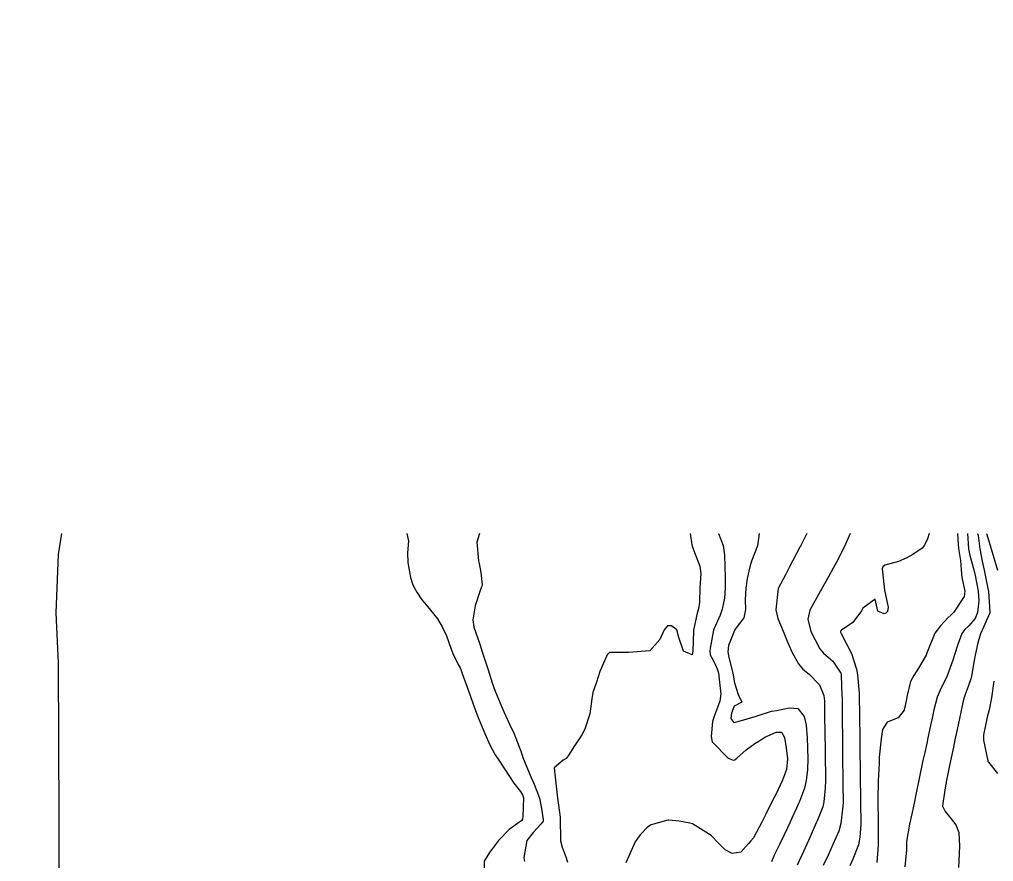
# Model space of a CAD drawing. Header units: metres. Extents: x 318500 to 325275, y 7408834 to 7428799.
# Drawn here: x 323705.5 to 323797.2, y 7421469.1 to 7421548.4 of the extents above; entities that cross this region are included whole.
import ezdxf

# ---------------------------------------------------------------- set-up
doc = ezdxf.new("R2010")
doc.units = ezdxf.units.M
doc.header["$MEASUREMENT"] = 0
for name, color, linetype in [('Area', 45, 'Continuous'), ('Curvas de Nivel 1m', 11, 'Continuous'), ('Curvas de Nivel 5m', 15, 'Continuous'), ('Vias Primárias', 230, 'Continuous')]:
    doc.layers.add(name, color=color, linetype=linetype)

msp = doc.modelspace()

# ---------------------------------------------------------------- linework, layer by layer
at = {"layer": 'Area'}
msp.add_lwpolyline([(323709.501, 7421373.381), (323709.42, 7421390.423), (323709.269, 7421402.241), (323709.514, 7421408.496), (323709.459, 7421409.167), (323709.591, 7421424.035), (323710.027, 7421430.857), (323709.9, 7421435.946), (323709.8, 7421450.854), (323709.856, 7421452.507), (323709.31, 7421460.875), (323709.29, 7421470.152), (323709.27, 7421473.111), (323709.23, 7421487.834), (323708.996, 7421492.516), (323709.234, 7421498.027), (323709.549, 7421500)], dxfattribs=at)
at = {"layer": 'Curvas de Nivel 1m', "flags": 128}
for points, elevation in [([(323748.828, 7421500), (323748.583, 7421499.176), (323748.744, 7421497.403), (323748.798, 7421497.173), (323748.957, 7421496.324), (323749.091, 7421495.168), (323749.066, 7421495.042), (323748.936, 7421494.729), (323748.425, 7421493.177), (323748.202, 7421491.879), (323748.317, 7421491.179), (323748.866, 7421489.582), (323749, 7421489.169), (323749.065, 7421488.96), (323749.65, 7421487.162), (323750.046, 7421485.933), (323750.324, 7421485.155), (323750.793, 7421484.016), (323751.164, 7421483.144), (323751.668, 7421482.036), (323752.093, 7421481.13), (323752.736, 7421479.507), (323752.854, 7421479.118), (323752.919, 7421478.925), (323753.678, 7421477.105), (323753.997, 7421476.404), (323754.482, 7421475.093), (323754.522, 7421474.936), (323754.666, 7421474.128), (323754.847, 7421473.088), (323754.823, 7421472.913), (323754.644, 7421472.657), (323753.881, 7421471.852), (323753.294, 7421471.11), (323753.002, 7421469.512), (323753.086, 7421469.113)], 784), ([(323768.682, 7421500), (323768.827, 7421498.913), (323768.993, 7421498.456), (323769.583, 7421496.901), (323769.674, 7421496.184), (323769.567, 7421494.901), (323769.558, 7421493.533), (323769.446, 7421492.902), (323769.328, 7421492.49), (323768.984, 7421490.909), (323768.973, 7421490.824), (323768.917, 7421488.909), (323768.857, 7421488.577), (323768.038, 7421488.918), (323767.597, 7421490.205), (323767.398, 7421490.925), (323766.895, 7421491.288), (323766.529, 7421491.302), (323766.222, 7421490.94), (323765.816, 7421490.006), (323764.86, 7421488.96), (323762.858, 7421488.797), (323761.076, 7421488.79), (323760.856, 7421488.573), (323760.174, 7421487.02), (323759.848, 7421486.001), (323759.514, 7421485.029), (323759.401, 7421484.431), (323759.237, 7421483.033), (323758.766, 7421481.593), (323758.459, 7421481.045), (323757.788, 7421480.011), (323757.172, 7421479.063), (323756.985, 7421478.807), (323756.724, 7421478.669), (323755.86, 7421477.932), (323755.97, 7421477.077), (323756.107, 7421475.655), (323756.172, 7421475.075), (323756.427, 7421473.299), (323756.445, 7421473.072), (323756.455, 7421471.239), (323756.453, 7421471.072), (323756.614, 7421470.473), (323757.005, 7421469.465), (323757.111, 7421469.062)], 783), ([(323771.332, 7421500), (323771.761, 7421498.872), (323771.893, 7421497.964), (323771.924, 7421496.87), (323771.955, 7421495.87), (323771.961, 7421494.87), (323771.882, 7421493.919), (323771.673, 7421492.872), (323771.481, 7421492.305), (323770.891, 7421490.975), (323770.861, 7421490.91), (323770.853, 7421490.881), (323770.543, 7421489.206), (323770.504, 7421488.885), (323770.54, 7421488.568), (323770.851, 7421488.001), (323771.219, 7421487.25), (323771.323, 7421486.873), (323771.408, 7421486.295), (323771.556, 7421484.869), (323771.459, 7421484.211), (323770.944, 7421482.878), (323770.774, 7421482.291), (323770.64, 7421480.882), (323770.752, 7421480.373), (323772.231, 7421478.857), (323772.727, 7421478.656), (323772.884, 7421478.692), (323773.047, 7421478.847), (323773.938, 7421479.642), (323774.751, 7421480.231), (323775.115, 7421480.464), (323775.679, 7421480.816), (323776.765, 7421481.3), (323777.274, 7421481.301), (323777.559, 7421480.788), (323777.699, 7421479.832), (323777.83, 7421478.783), (323777.726, 7421477.773), (323777.35, 7421476.79), (323776.686, 7421475.377), (323776.398, 7421474.804), (323775.82, 7421473.655), (323775.421, 7421472.818), (323774.635, 7421471.362), (323774.391, 7421471.074), (323774.153, 7421470.835), (323773.448, 7421470.006), (323772.61, 7421469.886), (323771.966, 7421470.212), (323771.291, 7421470.87), (323770.63, 7421471.579), (323768.888, 7421472.665), (323768.648, 7421472.746), (323767.626, 7421472.92), (323766.651, 7421473.017), (323766.568, 7421473.015), (323766.217, 7421472.936), (323765.008, 7421472.591), (323764.641, 7421472.346), (323763.972, 7421471.627), (323763.505, 7421470.977), (323762.6, 7421468.99)], 782), ([(323775.157, 7421500), (323775, 7421498.83), (323774.434, 7421497.382), (323774.274, 7421496.84), (323774.033, 7421495.765), (323773.895, 7421494.846), (323773.843, 7421493.76), (323773.88, 7421492.846), (323773.715, 7421492.041), (323772.892, 7421490.978), (323772.848, 7421490.903), (323772.832, 7421490.861), (323772.273, 7421489.455), (323772.208, 7421488.86), (323772.321, 7421488.325), (323772.682, 7421486.852), (323772.827, 7421485.954), (323773.168, 7421484.846), (323773.531, 7421484.11), (323772.793, 7421483.729), (323772.561, 7421483.076), (323772.511, 7421482.854), (323772.501, 7421482.578), (323772.774, 7421482.219), (323773.276, 7421482.344), (323774.779, 7421482.773), (323774.987, 7421482.827), (323776.333, 7421483.26), (323776.788, 7421483.342), (323777.987, 7421483.587), (323778.791, 7421483.519), (323779.397, 7421482.764), (323779.591, 7421481.943), (323779.68, 7421480.761), (323779.72, 7421479.786), (323779.73, 7421478.76), (323779.704, 7421477.776), (323779.596, 7421476.761), (323779.429, 7421476.026), (323778.953, 7421474.767), (323778.866, 7421474.579), (323778.671, 7421474.142), (323778.232, 7421473.2), (323778.037, 7421472.779), (323777.499, 7421471.647), (323777.1, 7421470.793), (323776.947, 7421470.474), (323776.615, 7421469.8), (323776.314, 7421469.095)], 781), ([(323783.738, 7421500), (323783.734, 7421499.991), (323783.154, 7421498.718), (323783.105, 7421498.612), (323782.995, 7421498.386), (323782.428, 7421497.279), (323782.131, 7421496.733), (323781.711, 7421495.987), (323781.02, 7421494.749), (323780.939, 7421494.609), (323779.927, 7421492.765), (323779.749, 7421491.926), (323780.017, 7421490.763), (323780.866, 7421489.127), (323781.223, 7421488.745), (323782.089, 7421487.968), (323782.841, 7421486.841), (323782.882, 7421486.72), (323782.891, 7421486.668), (323782.955, 7421484.719), (323782.959, 7421484.567), (323782.96, 7421482.718), (323782.963, 7421482.533), (323782.988, 7421480.718), (323782.992, 7421480.482), (323783.01, 7421478.717), (323783.034, 7421477.038), (323783.036, 7421476.715), (323783.042, 7421476.378), (323783.057, 7421474.714), (323783.046, 7421474.343), (323782.842, 7421472.717), (323782.643, 7421471.997), (323782.106, 7421470.728), (323781.639, 7421469.71), (323781.195, 7421468.741)], 779), ([(323791.166, 7421500), (323791.009, 7421499.483), (323790.725, 7421498.9), (323790.505, 7421498.625), (323789.616, 7421498.008), (323788.985, 7421497.654), (323788.268, 7421497.363), (323786.975, 7421497.001), (323786.799, 7421496.846), (323786.747, 7421496.673), (323786.94, 7421494.67), (323787.304, 7421493.045), (323787.231, 7421492.665), (323787.089, 7421492.496), (323786.916, 7421492.417), (323786.317, 7421492.679), (323786.064, 7421493.816), (323784.923, 7421492.967), (323784.83, 7421492.792), (323784.793, 7421492.701), (323783.983, 7421491.63), (323782.893, 7421490.887), (323782.818, 7421490.794), (323782.82, 7421490.721), (323782.888, 7421490.595), (323783.864, 7421488.71), (323784.319, 7421487.232), (323784.405, 7421486.704), (323784.558, 7421484.959), (323784.567, 7421484.702), (323784.598, 7421482.886), (323784.601, 7421482.702), (323784.627, 7421480.835), (323784.63, 7421480.701), (323784.648, 7421478.784), (323784.649, 7421478.701), (323784.65, 7421478.622), (323784.675, 7421476.691), (323784.691, 7421475.423), (323784.698, 7421474.69), (323784.698, 7421474.671), (323784.717, 7421472.689), (323784.716, 7421472.622), (323784.637, 7421471.423), (323784.5, 7421470.692), (323783.971, 7421469.339), (323783.684, 7421468.704)], 778), ([(323793.833, 7421500), (323793.843, 7421499.412), (323793.925, 7421498.576), (323794.115, 7421497.441), (323794.164, 7421496.572), (323794.235, 7421495.847), (323794.511, 7421494.567), (323794.45, 7421494.074), (323793.47, 7421492.582), (323793.185, 7421492.317), (323792.912, 7421492.056), (323792.213, 7421491.288), (323791.694, 7421490.608), (323790.92, 7421488.669), (323790.899, 7421488.62), (323790.891, 7421488.598), (323790.869, 7421488.547), (323790.153, 7421487.321), (323789.701, 7421486.631), (323789.411, 7421486.055), (323789.065, 7421484.637), (323789.028, 7421484.417), (323788.797, 7421483.366), (323788.256, 7421482.648), (323787.203, 7421482.245), (323786.773, 7421481.533), (323786.637, 7421480.672), (323786.468, 7421478.94), (323786.456, 7421478.674), (323786.449, 7421478.395), (323786.348, 7421476.674), (323786.333, 7421475.026), (323786.335, 7421474.673), (323786.35, 7421472.977), (323786.355, 7421472.673), (323786.37, 7421470.936), (323786.367, 7421470.673), (323786.248, 7421469.031)], 777), ([(323794.752, 7421500), (323794.859, 7421498.562), (323794.99, 7421497.909), (323795.37, 7421496.556), (323795.497, 7421496.023), (323795.772, 7421494.552), (323795.837, 7421493.65), (323795.708, 7421492.552), (323795.481, 7421491.984), (323794.901, 7421491.297), (323794.506, 7421490.956), (323794.235, 7421490.57), (323793.849, 7421489.545), (323793.535, 7421488.58), (323793.374, 7421488.071), (323792.84, 7421486.59), (323792.179, 7421485.24), (323791.92, 7421484.603), (323791.604, 7421483.414), (323791.432, 7421482.61), (323791.32, 7421482.074), (323791.016, 7421480.616), (323790.97, 7421480.403), (323790.741, 7421479.375), (323790.605, 7421478.748), (323790.575, 7421478.622), (323790.259, 7421477.08), (323790.163, 7421476.625), (323789.898, 7421475.422), (323789.733, 7421474.629), (323789.545, 7421473.753), (323789.307, 7421472.633), (323789.02, 7421471.022), (323789.018, 7421470.634), (323789.04, 7421470.218), (323788.873, 7421468.636)], 776), ([(323796.564, 7421500), (323797, 7421498.54), (323797.577, 7421496.531)], 774), ([(323797.259, 7421486.108), (323797.025, 7421484.537), (323796.799, 7421483.41), (323796.622, 7421482.711), (323796.583, 7421482.542), (323796.266, 7421481.046), (323796.259, 7421480.545), (323796.678, 7421478.593), (323796.691, 7421478.54), (323796.729, 7421478.461), (323797.599, 7421477.407)], 774)]:
    msp.add_lwpolyline(points, dxfattribs=dict(at, elevation=elevation))
at = {"layer": 'Curvas de Nivel 5m', "flags": 128}
for points, elevation in [([(323742.017, 7421500), (323742.151, 7421499.263), (323742.079, 7421498.168), (323742.09, 7421497.263), (323742.348, 7421495.86), (323742.539, 7421495.256), (323742.663, 7421494.98), (323742.932, 7421494.456), (323743.417, 7421493.737), (323743.843, 7421493.241), (323744.901, 7421491.949), (323745.331, 7421491.223), (323745.725, 7421490.37), (323746.154, 7421489.211), (323746.334, 7421488.687), (323746.845, 7421487.676), (323747.008, 7421487.363), (323747.069, 7421487.197), (323747.205, 7421486.824), (323747.797, 7421485.185), (323748.38, 7421483.582), (323748.526, 7421483.174), (323748.593, 7421482.987), (323748.774, 7421482.53), (323749.344, 7421481.164), (323749.81, 7421480.093), (323750.308, 7421479.154), (323750.721, 7421478.576), (323751.678, 7421477.135), (323752.07, 7421476.506), (323752.686, 7421475.704), (323752.918, 7421475.353), (323752.978, 7421475.116), (323752.91, 7421473.372), (323752.884, 7421473.116), (323752.798, 7421472.967), (323752.646, 7421472.851), (323751.641, 7421472.129), (323750.652, 7421471.15), (323750.62, 7421471.109), (323749.791, 7421469.975), (323749.281, 7421469.163), (323749.28, 7421468.473)], 785), ([(323779.633, 7421500), (323779.092, 7421498.87), (323779.044, 7421498.779), (323779.027, 7421498.752), (323778.999, 7421498.694), (323778.331, 7421497.435), (323777.998, 7421496.79), (323777.64, 7421496.113), (323776.94, 7421494.8), (323776.736, 7421492.803), (323776.908, 7421491.989), (323777.426, 7421490.795), (323777.8, 7421489.867), (323778.253, 7421488.786), (323778.849, 7421487.721), (323779.284, 7421487.213), (323779.85, 7421486.765), (323780.825, 7421485.747), (323781.24, 7421484.744), (323781.31, 7421484.235), (323781.323, 7421482.742), (323781.342, 7421481.317), (323781.35, 7421480.741), (323781.356, 7421480.136), (323781.372, 7421478.74), (323781.389, 7421477.412), (323781.399, 7421476.74), (323781.377, 7421476.063), (323781.247, 7421474.742), (323781.142, 7421474.274), (323780.654, 7421473.032), (323780.565, 7421472.837), (323780.528, 7421472.751), (323779.947, 7421471.447), (323779.64, 7421470.76), (323779.323, 7421470.059), (323778.745, 7421468.769)], 780), ([(323795.705, 7421500), (323795.759, 7421499.807), (323795.924, 7421498.551), (323796.142, 7421497.389), (323796.338, 7421496.546), (323796.694, 7421494.801), (323796.729, 7421494.542), (323796.879, 7421492.582), (323796.87, 7421492.54), (323796.279, 7421491.166), (323795.996, 7421490.549), (323795.732, 7421489.701), (323795.482, 7421488.554), (323795.388, 7421488.029), (323795.127, 7421486.557), (323795.069, 7421486.326), (323794.826, 7421485.603), (323794.543, 7421484.835), (323794.448, 7421484.565), (323794.324, 7421484.086), (323793.999, 7421482.572), (323793.786, 7421481.563), (323793.582, 7421480.578), (323793.435, 7421479.894), (323793.153, 7421478.584), (323792.751, 7421476.63), (323792.748, 7421476.589), (323792.756, 7421476.543), (323792.705, 7421476.26), (323792.472, 7421474.805), (323792.431, 7421474.594), (323792.422, 7421474.34), (323792.668, 7421473.823), (323793.217, 7421473.14), (323793.655, 7421472.575), (323793.936, 7421471.864), (323794.009, 7421470.569), (323793.943, 7421469.237), (323793.904, 7421468.57)], 775)]:
    msp.add_lwpolyline(points, dxfattribs=dict(at, elevation=elevation))
at = {"layer": 'Vias Primárias'}
for points in [[(323715.644, 7420145.548, 0), (323709.04, 7420132.939)], [(323831.088, 7420001.787, 0), (323833.844, 7420008.443, 0.220888)]]:
    msp.add_lwpolyline(points, format="xyb", dxfattribs=at)

doc.saveas('drawing.dxf')
